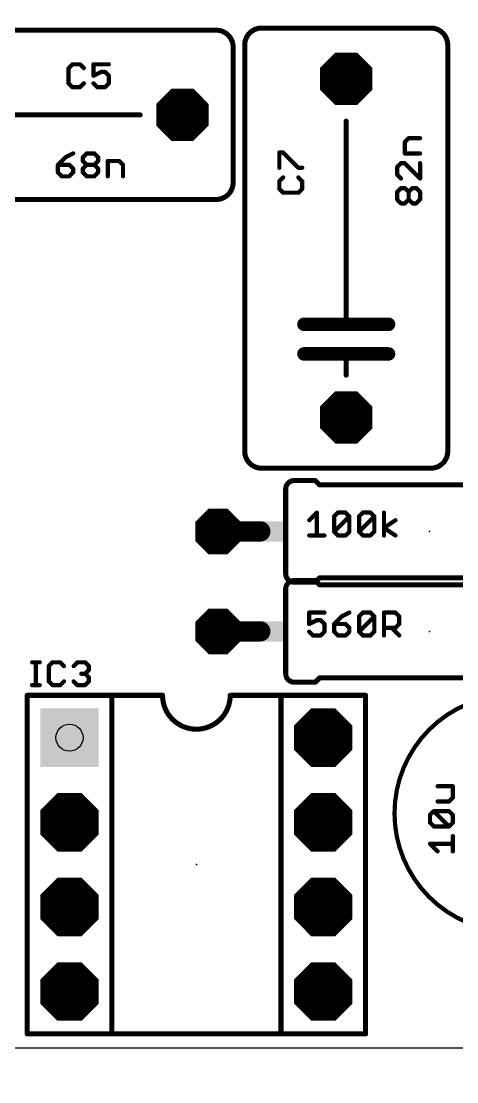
# Model space of a CAD drawing. Header units: inches. Extents: x -5 to 142, y -3 to 122.
# Drawn here: x 76.74 to 89.82, y 33.48 to 65.31 of the extents above; entities that cross this region are included whole.
import ezdxf

# ---------------------------------------------------------------- set-up
doc = ezdxf.new("R2010")
doc.units = ezdxf.units.IN
doc.header["$MEASUREMENT"] = 0
for name, color, linetype in [('17', 82, 'Continuous'), ('20', 7, 'Continuous'), ('21', 253, 'Continuous'), ('23', 7, 'Continuous'), ('25', 253, 'Continuous'), ('27', 253, 'Continuous'), ('29', 253, 'Continuous'), ('44', 253, 'Continuous'), ('51', 253, 'Continuous')]:
    doc.layers.add(name, color=color, linetype=linetype)

# ---------------------------------------------------------------- blocks, each defined once
blk = doc.blocks.new('OCTAGONP')
at = {"const_width": 0.5}
blk.add_lwpolyline([(-0.25, -0.1036), (-0.25, 0.1036), (-0.1036, 0.25), (0.1036, 0.25), (0.25, 0.1036), (0.25, -0.1036), (0.1036, -0.25), (-0.1036, -0.25), (-0.25, -0.1036), (-0.25, 0.1036)], dxfattribs=at)
blk = doc.blocks.new('SQUAREP')
blk.add_solid([(-0.5, -0.5), (0.5, -0.5), (-0.5, 0.5), (0.5, 0.5)])
blk = doc.blocks.new('RECT')
blk.add_solid([(-0.5, -0.5), (0.5, -0.5), (-0.5, 0.5), (0.5, 0.5)])

msp = doc.modelspace()

# ---------------------------------------------------------------- linework, layer by layer
msp.add_lwpolyline([(137, 106.5), (128, 106.5), (128, 85.5), (109.5, 85.5), (109.5, 80.5), (2, 80.5), (2, 34.5), (127, 34.5), (127, 9.5), (137, 9.5), (137, 34.5), (137, 80.5), (137, 85.5)], close=True)
at = {"layer": '20'}
msp.add_line((2, 34.5), (127, 34.5), dxfattribs=at)
at = {"layer": '21'}
for points, const_width in [([(70.404, 65.04), (82.596, 65.04)], 0.1524), ([(83.96, 65.104), (89.04, 65.104)], 0.1524), ([(83.104, 64.532), (83.104, 60.468)], 0.1524), ([(83.452, 52.404), (83.452, 64.596)], 0.1524), ([(89.548, 64.596), (89.548, 52.404)], 0.1524), ([(80.31, 62.5), (74.214, 62.5)], 0.1524), ([(86.5, 62.31), (86.5, 56.214)], 0.1524), ([(82.596, 59.96), (70.404, 59.96)], 0.1524), ([(85.23, 56.214), (86.5, 56.214)], 0.4064), ([(86.5, 56.214), (87.77, 56.214)], 0.4064), ([(85.23, 55.325), (86.5, 55.325)], 0.4064), ([(86.5, 55.325), (87.77, 55.325)], 0.4064), ([(86.5, 54.69), (86.5, 55.325)], 0.1524), ([(89.04, 51.896), (83.96, 51.896)], 0.1524), ([(84.936, 51.524), (85.571, 51.524)], 0.1524), ([(85.698, 51.397), (85.571, 51.524)], 0.1524), ([(84.682, 51.27), (84.682, 48.73)], 0.1524), ([(85.698, 51.397), (92.302, 51.397)], 0.1524), ([(84.936, 48.524), (85.571, 48.524)], 0.1524), ([(84.936, 48.476), (85.571, 48.476)], 0.1524), ([(85.698, 48.603), (85.571, 48.476)], 0.1524), ([(85.698, 48.397), (85.571, 48.524)], 0.1524), ([(85.698, 48.603), (92.302, 48.603)], 0.1524), ([(85.698, 48.397), (92.302, 48.397)], 0.1524), ([(84.682, 48.27), (84.682, 45.73)], 0.1524), ([(84.936, 45.476), (85.571, 45.476)], 0.1524), ([(85.698, 45.603), (85.571, 45.476)], 0.1524), ([(85.698, 45.603), (92.302, 45.603)], 0.1524), ([(76.92, 45.08), (76.92, 34.92)], 0.1524), ([(76.92, 45.08), (79.46, 45.08)], 0.1524), ([(79.46, 45.08), (79.46, 34.92)], 0.1524), ([(79.46, 45.08), (80.984, 45.08)], 0.1524), ([(84.54, 45.08), (83.016, 45.08)], 0.1524), ([(87.08, 45.08), (84.54, 45.08)], 0.1524), ([(84.54, 45.08), (84.54, 34.92)], 0.1524), ([(87.08, 34.92), (87.08, 45.08)], 0.1524), ([(79.46, 34.92), (76.92, 34.92)], 0.1524), ([(84.54, 34.92), (79.46, 34.92)], 0.1524), ([(87.08, 34.92), (84.54, 34.92)], 0.1524)]:
    msp.add_lwpolyline(points, dxfattribs=dict(at, const_width=const_width))
for points, const_width in [([(83.104, 64.532, 0.4142), (82.596, 65.04)], 0.1524), ([(82.596, 65.0781, 1), (82.596, 65.0019)], 0.0762), ([(82.596, 65.0019, 1), (82.596, 65.0781)], 0.0762), ([(83.96, 65.104, 0.4142), (83.452, 64.596)], 0.1524), ([(83.96, 65.1421, 1), (83.96, 65.0659)], 0.0762), ([(83.96, 65.0659, 1), (83.96, 65.1421)], 0.0762), ([(89.548, 64.596, 0.4142), (89.04, 65.104)], 0.1524), ([(89.04, 65.1421, 1), (89.04, 65.0659)], 0.0762), ([(89.04, 65.0659, 1), (89.04, 65.1421)], 0.0762), ([(83.1421, 64.532, 1), (83.0659, 64.532)], 0.0762), ([(83.4901, 64.596, 1), (83.4139, 64.596)], 0.0762), ([(83.4139, 64.596, 1), (83.4901, 64.596)], 0.0762), ([(89.5861, 64.596, 1), (89.5099, 64.596)], 0.0762), ([(89.5099, 64.596, 1), (89.5861, 64.596)], 0.0762), ([(83.0659, 64.532, 1), (83.1421, 64.532)], 0.0762), ([(80.31, 62.4619, 1), (80.31, 62.5381)], 0.0762), ([(86.5381, 62.31, 1), (86.4619, 62.31)], 0.0762), ([(82.596, 59.96, 0.4142), (83.104, 60.468)], 0.1524), ([(83.1421, 60.468, 1), (83.0659, 60.468)], 0.0762), ([(83.0659, 60.468, 1), (83.1421, 60.468)], 0.0762), ([(82.596, 59.9981, 1), (82.596, 59.9219)], 0.0762), ([(82.596, 59.9219, 1), (82.596, 59.9981)], 0.0762), ([(85.23, 56.3156, 1), (85.23, 56.1124)], 0.2032), ([(86.5, 56.3156, 1), (86.5, 56.1124)], 0.2032), ([(86.5, 56.1124, 1), (86.5, 56.3156)], 0.2032), ([(87.77, 56.1124, 1), (87.77, 56.3156)], 0.2032), ([(86.4619, 56.214, 1), (86.5381, 56.214)], 0.0762), ([(85.23, 55.4266, 1), (85.23, 55.2234)], 0.2032), ([(86.5, 55.4266, 1), (86.5, 55.2234)], 0.2032), ([(86.5, 55.2234, 1), (86.5, 55.4266)], 0.2032), ([(86.5381, 55.325, 1), (86.4619, 55.325)], 0.0762), ([(87.77, 55.2234, 1), (87.77, 55.4266)], 0.2032), ([(86.4619, 54.69, 1), (86.5381, 54.69)], 0.0762), ([(83.452, 52.404, 0.4142), (83.96, 51.896)], 0.1524), ([(83.4901, 52.404, 1), (83.4139, 52.404)], 0.0762), ([(83.4139, 52.404, 1), (83.4901, 52.404)], 0.0762), ([(89.04, 51.896, 0.4142), (89.548, 52.404)], 0.1524), ([(89.5861, 52.404, 1), (89.5099, 52.404)], 0.0762), ([(89.5099, 52.404, 1), (89.5861, 52.404)], 0.0762), ([(83.96, 51.9341, 1), (83.96, 51.8579)], 0.0762), ([(83.96, 51.8579, 1), (83.96, 51.9341)], 0.0762), ([(89.04, 51.9341, 1), (89.04, 51.8579)], 0.0762), ([(89.04, 51.8579, 1), (89.04, 51.9341)], 0.0762), ([(84.936, 51.524, 0.4142), (84.682, 51.27)], 0.1524), ([(84.936, 51.5621, 1), (84.936, 51.4859)], 0.0762), ([(84.936, 51.4859, 1), (84.936, 51.5621)], 0.0762), ([(85.5979, 51.5509, 1), (85.5441, 51.4971)], 0.0762), ([(85.571, 51.4859, 1), (85.571, 51.5621)], 0.0762), ([(84.7201, 51.27, 1), (84.6439, 51.27)], 0.0762), ([(84.6439, 51.27, 1), (84.7201, 51.27)], 0.0762), ([(85.698, 51.4351, 1), (85.698, 51.3589)], 0.0762), ([(85.6711, 51.3701, 1), (85.7249, 51.4239)], 0.0762), ([(84.682, 48.73, 0.4142), (84.936, 48.476)], 0.1524), ([(84.7201, 48.73, 1), (84.6439, 48.73)], 0.0762), ([(84.6439, 48.73, 1), (84.7201, 48.73)], 0.0762), ([(84.936, 48.524, 0.4142), (84.682, 48.27)], 0.1524), ([(84.936, 48.5621, 1), (84.936, 48.4859)], 0.0762), ([(84.936, 48.5141, 1), (84.936, 48.4379)], 0.0762), ([(84.936, 48.4859, 1), (84.936, 48.5621)], 0.0762), ([(84.936, 48.4379, 1), (84.936, 48.5141)], 0.0762), ([(85.5979, 48.5509, 1), (85.5441, 48.4971)], 0.0762), ([(85.5441, 48.5029, 1), (85.5979, 48.4491)], 0.0762), ([(85.571, 48.4859, 1), (85.571, 48.5621)], 0.0762), ([(85.571, 48.4379, 1), (85.571, 48.5141)], 0.0762), ([(85.698, 48.6411, 1), (85.698, 48.5649)], 0.0762), ([(85.698, 48.4351, 1), (85.698, 48.3589)], 0.0762), ([(85.7249, 48.5761, 1), (85.6711, 48.6299)], 0.0762), ([(85.6711, 48.3701, 1), (85.7249, 48.4239)], 0.0762), ([(84.7201, 48.27, 1), (84.6439, 48.27)], 0.0762), ([(84.6439, 48.27, 1), (84.7201, 48.27)], 0.0762), ([(84.682, 45.73, 0.4142), (84.936, 45.476)], 0.1524), ([(84.7201, 45.73, 1), (84.6439, 45.73)], 0.0762), ([(84.6439, 45.73, 1), (84.7201, 45.73)], 0.0762), ([(84.936, 45.5141, 1), (84.936, 45.4379)], 0.0762), ([(84.936, 45.4379, 1), (84.936, 45.5141)], 0.0762), ([(85.5441, 45.5029, 1), (85.5979, 45.4491)], 0.0762), ([(85.571, 45.4379, 1), (85.571, 45.5141)], 0.0762), ([(85.698, 45.6411, 1), (85.698, 45.5649)], 0.0762), ([(85.7249, 45.5761, 1), (85.6711, 45.6299)], 0.0762), ([(76.9581, 45.08, 1), (76.8819, 45.08)], 0.0762), ([(76.92, 45.1181, 1), (76.92, 45.0419)], 0.0762), ([(79.4981, 45.08, 1), (79.4219, 45.08)], 0.0762), ([(79.46, 45.1181, 1), (79.46, 45.0419)], 0.0762), ([(79.46, 45.0419, 1), (79.46, 45.1181)], 0.0762), ([(80.984, 45.08, 1), (83.016, 45.08)], 0.1524), ([(81.0221, 45.08, 1), (80.9459, 45.08)], 0.0762), ([(80.984, 45.0419, 1), (80.984, 45.1181)], 0.0762), ([(83.0541, 45.08, 1), (82.9779, 45.08)], 0.0762), ([(83.016, 45.1181, 1), (83.016, 45.0419)], 0.0762), ([(84.54, 45.1181, 1), (84.54, 45.0419)], 0.0762), ([(84.5781, 45.08, 1), (84.5019, 45.08)], 0.0762), ([(84.54, 45.0419, 1), (84.54, 45.1181)], 0.0762), ([(87.1181, 45.08, 1), (87.0419, 45.08)], 0.0762), ([(87.08, 45.0419, 1), (87.08, 45.1181)], 0.0762), ([(91.5, 37.99, 1), (91.5, 45.09, 1), (91.5, 37.99)], 0.127), ([(76.92, 34.9581, 1), (76.92, 34.8819)], 0.0762), ([(76.8819, 34.92, 1), (76.9581, 34.92)], 0.0762), ([(79.46, 34.9581, 1), (79.46, 34.8819)], 0.0762), ([(79.4219, 34.92, 1), (79.4981, 34.92)], 0.0762), ([(79.46, 34.8819, 1), (79.46, 34.9581)], 0.0762), ([(84.54, 34.9581, 1), (84.54, 34.8819)], 0.0762), ([(84.5019, 34.92, 1), (84.5781, 34.92)], 0.0762), ([(84.54, 34.8819, 1), (84.54, 34.9581)], 0.0762), ([(87.0419, 34.92, 1), (87.1181, 34.92)], 0.0762), ([(87.08, 34.8819, 1), (87.08, 34.9581)], 0.0762)]:
    msp.add_lwpolyline(points, format="xyb", dxfattribs=dict(at, const_width=const_width))
at = {"layer": '23'}
for p in [(86.5, 58.5), (89, 50), (89, 47), (82, 40)]:
    msp.add_point(p, dxfattribs=at)
at = {"layer": '25', "const_width": 0.127}
for points in [[(78.2771, 64.0161), (78.1627, 63.9017)], [(78.5059, 64.0161), (78.2771, 64.0161)], [(78.6203, 63.9017), (78.5059, 64.0161)], [(79.3687, 64.0161), (78.9111, 64.0161)], [(78.9111, 64.0161), (78.9111, 63.6729)], [(78.1627, 63.9017), (78.1627, 63.4441)], [(78.9111, 63.6729), (79.1399, 63.7873)], [(79.1399, 63.7873), (79.2543, 63.7873)], [(79.2543, 63.7873), (79.3687, 63.6729)], [(79.3687, 63.6729), (79.3687, 63.4441)], [(78.1627, 63.4441), (78.2771, 63.3297)], [(78.2771, 63.3297), (78.5059, 63.3297)], [(78.5059, 63.3297), (78.6203, 63.4441)], [(79.0255, 63.3297), (78.9111, 63.4441)], [(79.2543, 63.3297), (79.0255, 63.3297)], [(79.3687, 63.4441), (79.2543, 63.3297)], [(84.4919, 60.9111), (84.4919, 61.3687)], [(84.4919, 61.3687), (84.6063, 61.3687)], [(84.6063, 61.3687), (85.0639, 60.9111)], [(85.0639, 60.9111), (85.1783, 60.9111)], [(84.6063, 60.6203), (84.4919, 60.5059)], [(84.4919, 60.5059), (84.4919, 60.2771)], [(85.1783, 60.5059), (85.0639, 60.6203)], [(85.1783, 60.2771), (85.1783, 60.5059)], [(84.4919, 60.2771), (84.6063, 60.1627)], [(84.6063, 60.1627), (85.0639, 60.1627)], [(85.0639, 60.1627), (85.1783, 60.2771)], [(77.0677, 46.0721), (77.2965, 46.0721)], [(77.1821, 45.3857), (77.1821, 46.0721)], [(77.6811, 46.0721), (77.5667, 45.9577)], [(77.5667, 45.9577), (77.5667, 45.5001)], [(77.9099, 46.0721), (77.6811, 46.0721)], [(78.0243, 45.9577), (77.9099, 46.0721)], [(78.3151, 45.9577), (78.4295, 46.0721)], [(78.4295, 46.0721), (78.6583, 46.0721)], [(78.6583, 46.0721), (78.7727, 45.9577)], [(78.7727, 45.8433), (78.6583, 45.7289)], [(78.7727, 45.9577), (78.7727, 45.8433)], [(77.5667, 45.5001), (77.6811, 45.3857)], [(77.9099, 45.3857), (78.0243, 45.5001)], [(78.4295, 45.3857), (78.3151, 45.5001)], [(78.6583, 45.7289), (78.5439, 45.7289)], [(78.6583, 45.7289), (78.7727, 45.6145)], [(78.7727, 45.5001), (78.6583, 45.3857)], [(78.7727, 45.6145), (78.7727, 45.5001)], [(77.0677, 45.3857), (77.2965, 45.3857)], [(77.6811, 45.3857), (77.9099, 45.3857)], [(78.6583, 45.3857), (78.4295, 45.3857)]]:
    msp.add_lwpolyline(points, dxfattribs=at)
at = {"layer": '25', "const_width": 0.0635}
for points in [[(78.2771, 64.0478, 1), (78.2771, 63.9843)], [(78.2995, 63.9936, 1), (78.2546, 64.0385)], [(78.5283, 64.0385, 1), (78.4834, 63.9936)], [(78.5059, 63.9843, 1), (78.5059, 64.0478)], [(78.9111, 64.0478, 1), (78.9111, 63.9843)], [(78.9428, 64.0161, 1), (78.8793, 64.0161)], [(79.3687, 63.9843, 1), (79.3687, 64.0478)], [(78.1944, 63.9017, 1), (78.1309, 63.9017)], [(78.1402, 63.9241, 1), (78.1851, 63.8792)], [(78.5978, 63.8792, 1), (78.6427, 63.9241)], [(78.8969, 63.7013, 1), (78.9253, 63.6445)], [(78.8793, 63.6729, 1), (78.9428, 63.6729)], [(79.1399, 63.819, 1), (79.1399, 63.7555)], [(79.1541, 63.7589, 1), (79.1257, 63.8157)], [(79.2767, 63.8097, 1), (79.2318, 63.7648)], [(79.2543, 63.7555, 1), (79.2543, 63.819)], [(79.4004, 63.6729, 1), (79.3369, 63.6729)], [(79.3462, 63.6504, 1), (79.3911, 63.6953)], [(78.1851, 63.4665, 1), (78.1402, 63.4216)], [(78.1309, 63.4441, 1), (78.1944, 63.4441)], [(78.2771, 63.3615, 1), (78.2771, 63.298)], [(78.2546, 63.3072, 1), (78.2995, 63.3522)], [(78.4834, 63.3522, 1), (78.5283, 63.3072)], [(78.5059, 63.298, 1), (78.5059, 63.3615)], [(78.6427, 63.4216, 1), (78.5978, 63.4665)], [(78.9335, 63.4665, 1), (78.8886, 63.4216)], [(79.0255, 63.3615, 1), (79.0255, 63.298)], [(79.003, 63.3072, 1), (79.0479, 63.3522)], [(79.2318, 63.3522, 1), (79.2767, 63.3072)], [(79.2543, 63.298, 1), (79.2543, 63.3615)], [(79.3369, 63.4441, 1), (79.4004, 63.4441)], [(79.3911, 63.4216, 1), (79.3462, 63.4665)], [(84.5237, 61.3687, 1), (84.4602, 61.3687)], [(84.4919, 61.4004, 1), (84.4919, 61.3369)], [(84.6288, 61.3911, 1), (84.5839, 61.3462)], [(84.6063, 61.3369, 1), (84.6063, 61.4004)], [(84.4602, 60.9111, 1), (84.5237, 60.9111)], [(85.0639, 60.9428, 1), (85.0639, 60.8793)], [(85.0415, 60.8886, 1), (85.0864, 60.9335)], [(85.1783, 60.8793, 1), (85.1783, 60.9428)], [(84.5237, 60.5059, 1), (84.4602, 60.5059)], [(84.4695, 60.5283, 1), (84.5144, 60.4834)], [(84.6288, 60.5978, 1), (84.5839, 60.6427)], [(85.0864, 60.6427, 1), (85.0415, 60.5978)], [(85.2101, 60.5059, 1), (85.1466, 60.5059)], [(85.1558, 60.4834, 1), (85.2008, 60.5283)], [(84.4602, 60.2771, 1), (84.5237, 60.2771)], [(84.5144, 60.2995, 1), (84.4695, 60.2546)], [(84.6063, 60.1944, 1), (84.6063, 60.1309)], [(84.5839, 60.1402, 1), (84.6288, 60.1851)], [(85.0415, 60.1851, 1), (85.0864, 60.1402)], [(85.0639, 60.1309, 1), (85.0639, 60.1944)], [(85.1466, 60.2771, 1), (85.2101, 60.2771)], [(85.2008, 60.2546, 1), (85.1558, 60.2995)], [(77.0677, 46.1038, 1), (77.0677, 46.0403)], [(77.2139, 46.0721, 1), (77.1504, 46.0721)], [(77.2965, 46.0403, 1), (77.2965, 46.1038)], [(77.5984, 45.9577, 1), (77.5349, 45.9577)], [(77.5442, 45.9801, 1), (77.5891, 45.9352)], [(77.6811, 46.1038, 1), (77.6811, 46.0403)], [(77.7035, 46.0496, 1), (77.6586, 46.0945)], [(77.9323, 46.0945, 1), (77.8874, 46.0496)], [(77.9099, 46.0403, 1), (77.9099, 46.1038)], [(78.0018, 45.9352, 1), (78.0467, 45.9801)], [(78.2926, 45.9801, 1), (78.3375, 45.9352)], [(78.4295, 46.1038, 1), (78.4295, 46.0403)], [(78.4519, 46.0496, 1), (78.407, 46.0945)], [(78.6807, 46.0945, 1), (78.6358, 46.0496)], [(78.6583, 46.0403, 1), (78.6583, 46.1038)], [(78.8044, 45.9577, 1), (78.7409, 45.9577)], [(78.7409, 45.8433, 1), (78.8044, 45.8433)], [(78.7502, 45.9352, 1), (78.7951, 45.9801)], [(78.7951, 45.8208, 1), (78.7502, 45.8657)], [(77.5349, 45.5001, 1), (77.5984, 45.5001)], [(77.5891, 45.5225, 1), (77.5442, 45.4776)], [(78.0467, 45.4776, 1), (78.0018, 45.5225)], [(78.3375, 45.5225, 1), (78.2926, 45.4776)], [(78.5439, 45.7606, 1), (78.5439, 45.6971)], [(78.6807, 45.7513, 1), (78.6358, 45.7064)], [(78.6358, 45.7513, 1), (78.6807, 45.7064)], [(78.6583, 45.6971, 1), (78.6583, 45.7606)], [(78.8044, 45.6145, 1), (78.7409, 45.6145)], [(78.7409, 45.5001, 1), (78.8044, 45.5001)], [(78.7502, 45.592, 1), (78.7951, 45.6369)], [(78.7951, 45.4776, 1), (78.7502, 45.5225)], [(77.0677, 45.4175, 1), (77.0677, 45.3539)], [(77.1504, 45.3857, 1), (77.2139, 45.3857)], [(77.2965, 45.3539, 1), (77.2965, 45.4175)], [(77.6811, 45.4175, 1), (77.6811, 45.3539)], [(77.6586, 45.3632, 1), (77.7035, 45.4082)], [(77.8874, 45.4082, 1), (77.9323, 45.3632)], [(77.9099, 45.3539, 1), (77.9099, 45.4175)], [(78.4295, 45.4175, 1), (78.4295, 45.3539)], [(78.407, 45.3632, 1), (78.4519, 45.4082)], [(78.6358, 45.4082, 1), (78.6807, 45.3632)], [(78.6583, 45.3539, 1), (78.6583, 45.4175)]]:
    msp.add_lwpolyline(points, format="xyb", dxfattribs=at)
at = {"layer": '27', "const_width": 0.127}
for points in [[(88.2597, 61.6823), (88.3741, 61.7967)], [(88.2597, 61.3391), (88.2597, 61.6823)], [(88.3741, 61.7967), (88.7173, 61.7967)], [(78.071, 61.2277), (77.8423, 60.9989)], [(78.2998, 61.3421), (78.071, 61.2277)], [(78.5907, 61.2277), (78.7051, 61.3421)], [(78.5907, 61.1133), (78.5907, 61.2277)], [(78.7051, 60.9989), (78.5907, 61.1133)], [(78.7051, 61.3421), (78.9339, 61.3421)], [(78.9339, 61.3421), (79.0483, 61.2277)], [(79.0483, 61.1133), (78.9339, 60.9989)], [(79.0483, 61.2277), (79.0483, 61.1133)], [(79.3391, 60.6557), (79.3391, 61.1133)], [(79.3391, 61.1133), (79.6823, 61.1133)], [(79.6823, 61.1133), (79.7967, 60.9989)], [(88.1453, 61.0483), (88.0309, 60.9339)], [(88.2597, 61.0483), (88.1453, 61.0483)], [(88.7173, 61.3391), (88.2597, 61.3391)], [(88.7173, 60.5907), (88.2597, 61.0483)], [(88.7173, 61.0483), (88.7173, 60.5907)], [(77.8423, 60.9989), (77.8423, 60.7701)], [(78.1854, 60.9989), (77.8423, 60.9989)], [(77.8423, 60.7701), (77.9567, 60.6557)], [(78.2998, 60.8845), (78.1854, 60.9989)], [(78.1854, 60.6557), (78.2998, 60.7701)], [(78.2998, 60.7701), (78.2998, 60.8845)], [(78.5907, 60.8845), (78.7051, 60.9989)], [(78.5907, 60.7701), (78.5907, 60.8845)], [(78.7051, 60.6557), (78.5907, 60.7701)], [(78.7051, 60.9989), (78.9339, 60.9989)], [(78.9339, 60.9989), (79.0483, 60.8845)], [(79.0483, 60.7701), (78.9339, 60.6557)], [(79.0483, 60.8845), (79.0483, 60.7701)], [(79.7967, 60.9989), (79.7967, 60.6557)], [(88.0309, 60.9339), (88.0309, 60.7051)], [(77.9567, 60.6557), (78.1854, 60.6557)], [(78.9339, 60.6557), (78.7051, 60.6557)], [(88.0309, 60.7051), (88.1453, 60.5907)], [(88.0309, 60.1854), (88.1453, 60.2998)], [(88.0309, 59.9566), (88.0309, 60.1854)], [(88.1453, 60.2998), (88.2597, 60.2998)], [(88.2597, 60.2998), (88.3741, 60.1854)], [(88.3741, 60.1854), (88.4885, 60.2998)], [(88.3741, 59.9566), (88.3741, 60.1854)], [(88.4885, 60.2998), (88.6029, 60.2998)], [(88.6029, 60.2998), (88.7173, 60.1854)], [(88.7173, 60.1854), (88.7173, 59.9566)], [(88.1453, 59.8423), (88.0309, 59.9566)], [(88.2597, 59.8423), (88.1453, 59.8423)], [(88.3741, 59.9566), (88.2597, 59.8423)], [(88.4885, 59.8423), (88.3741, 59.9566)], [(88.6029, 59.8423), (88.4885, 59.8423)], [(88.7173, 59.9566), (88.6029, 59.8423)], [(85.3885, 50.3353), (85.6173, 50.5641)], [(85.6173, 50.5641), (85.6173, 49.8777)], [(86.1369, 50.4497), (86.2513, 50.5641)], [(86.2513, 50.5641), (86.4801, 50.5641)], [(86.4801, 50.5641), (86.5945, 50.4497)], [(86.8853, 50.4497), (86.9997, 50.5641)], [(86.9997, 50.5641), (87.2285, 50.5641)], [(87.2285, 50.5641), (87.3429, 50.4497)], [(87.6337, 49.8777), (87.6337, 50.5641)], [(86.1369, 49.9921), (86.1369, 50.4497)], [(86.1369, 49.9921), (86.5945, 50.4497)], [(86.5945, 50.4497), (86.5945, 49.9921)], [(86.8853, 49.9921), (86.8853, 50.4497)], [(86.8853, 49.9921), (87.3429, 50.4497)], [(87.3429, 50.4497), (87.3429, 49.9921)], [(87.6337, 50.1065), (87.9769, 50.3353)], [(86.2513, 49.8777), (86.1369, 49.9921)], [(86.5945, 49.9921), (86.4801, 49.8777)], [(86.9997, 49.8777), (86.8853, 49.9921)], [(87.3429, 49.9921), (87.2285, 49.8777)], [(87.9769, 49.8777), (87.6337, 50.1065)], [(85.3885, 49.8777), (85.8461, 49.8777)], [(86.4801, 49.8777), (86.2513, 49.8777)], [(87.2285, 49.8777), (86.9997, 49.8777)], [(85.8461, 47.5641), (85.3885, 47.5641)], [(85.3885, 47.5641), (85.3885, 47.2209)], [(86.3657, 47.4497), (86.1369, 47.2209)], [(86.5945, 47.5641), (86.3657, 47.4497)], [(86.8853, 47.4497), (86.9997, 47.5641)], [(86.8853, 46.9921), (86.8853, 47.4497)], [(86.8853, 46.9921), (87.3429, 47.4497)], [(86.9997, 47.5641), (87.2285, 47.5641)], [(87.2285, 47.5641), (87.3429, 47.4497)], [(87.3429, 47.4497), (87.3429, 46.9921)], [(87.6337, 46.8777), (87.6337, 47.5641)], [(87.6337, 47.5641), (87.9769, 47.5641)], [(87.9769, 47.5641), (88.0913, 47.4497)], [(88.0913, 47.4497), (88.0913, 47.2209)], [(85.3885, 47.2209), (85.6173, 47.3353)], [(85.6173, 47.3353), (85.7317, 47.3353)], [(85.7317, 47.3353), (85.8461, 47.2209)], [(85.8461, 47.2209), (85.8461, 46.9921)], [(86.1369, 47.2209), (86.1369, 46.9921)], [(86.4801, 47.2209), (86.1369, 47.2209)], [(86.5945, 47.1065), (86.4801, 47.2209)], [(86.5945, 46.9921), (86.5945, 47.1065)], [(87.9769, 47.1065), (87.6337, 47.1065)], [(87.8625, 47.1065), (88.0913, 46.8777)], [(88.0913, 47.2209), (87.9769, 47.1065)], [(85.5029, 46.8777), (85.3885, 46.9921)], [(85.7317, 46.8777), (85.5029, 46.8777)], [(85.8461, 46.9921), (85.7317, 46.8777)], [(86.1369, 46.9921), (86.2513, 46.8777)], [(86.2513, 46.8777), (86.4801, 46.8777)], [(86.4801, 46.8777), (86.5945, 46.9921)], [(86.9997, 46.8777), (86.8853, 46.9921)], [(87.2285, 46.8777), (86.9997, 46.8777)], [(87.3429, 46.9921), (87.2285, 46.8777)], [(89.7013, 42.3527), (89.2437, 42.3527)], [(89.7013, 42.0095), (89.7013, 42.3527)], [(89.5869, 41.8951), (89.7013, 42.0095)], [(89.2437, 41.8951), (89.5869, 41.8951)], [(89.0149, 41.4899), (89.1293, 41.6043)], [(89.0149, 41.2611), (89.0149, 41.4899)], [(89.1293, 41.6043), (89.5869, 41.6043)], [(89.5869, 41.1467), (89.1293, 41.6043)], [(89.5869, 41.6043), (89.7013, 41.4899)], [(89.7013, 41.4899), (89.7013, 41.2611)], [(89.1293, 41.1467), (89.0149, 41.2611)], [(89.5869, 41.1467), (89.1293, 41.1467)], [(89.7013, 41.2611), (89.5869, 41.1467)], [(89.7013, 40.3983), (89.7013, 40.8558)], [(89.2437, 40.3983), (89.0149, 40.627)], [(89.0149, 40.627), (89.7013, 40.627)]]:
    msp.add_lwpolyline(points, dxfattribs=at)
at = {"layer": '27', "const_width": 0.0635}
for points in [[(88.2915, 61.6823, 1), (88.228, 61.6823)], [(88.3741, 61.8284, 1), (88.3741, 61.7649)], [(88.3966, 61.7742, 1), (88.3517, 61.8191)], [(88.7173, 61.7649, 1), (88.7173, 61.8284)], [(88.2373, 61.7047, 1), (88.2822, 61.6598)], [(78.0568, 61.2561, 1), (78.0852, 61.1993)], [(78.0935, 61.2052, 1), (78.0486, 61.2501)], [(78.314, 61.3137, 1), (78.2856, 61.3705)], [(78.6224, 61.2277, 1), (78.5589, 61.2277)], [(78.5589, 61.1133, 1), (78.6224, 61.1133)], [(78.5682, 61.2501, 1), (78.6131, 61.2052)], [(78.6131, 61.1357, 1), (78.5682, 61.0908)], [(78.7051, 61.3738, 1), (78.7051, 61.3103)], [(78.7275, 61.3196, 1), (78.6826, 61.3645)], [(78.9563, 61.3645, 1), (78.9114, 61.3196)], [(78.9339, 61.3103, 1), (78.9339, 61.3738)], [(79.08, 61.2277, 1), (79.0165, 61.2277)], [(79.0165, 61.1133, 1), (79.08, 61.1133)], [(79.0258, 61.2052, 1), (79.0707, 61.2501)], [(79.0707, 61.0908, 1), (79.0258, 61.1357)], [(79.3708, 61.1133, 1), (79.3073, 61.1133)], [(79.3391, 61.145, 1), (79.3391, 61.0815)], [(79.7047, 61.1357, 1), (79.6598, 61.0908)], [(79.6823, 61.0815, 1), (79.6823, 61.145)], [(88.1453, 61.08, 1), (88.1453, 61.0165)], [(88.1678, 61.0258, 1), (88.1229, 61.0707)], [(88.2597, 61.3708, 1), (88.2597, 61.3073)], [(88.228, 61.3391, 1), (88.2915, 61.3391)], [(88.2822, 61.0707, 1), (88.2373, 61.0258)], [(88.2597, 61.0165, 1), (88.2597, 61.08)], [(88.7491, 61.0483, 1), (88.6856, 61.0483)], [(88.7173, 61.3073, 1), (88.7173, 61.3708)], [(77.874, 60.9989, 1), (77.8105, 60.9989)], [(77.8423, 61.0306, 1), (77.8423, 60.9671)], [(77.8198, 61.0213, 1), (77.8647, 60.9764)], [(77.8647, 60.7925, 1), (77.8198, 60.7476)], [(77.8105, 60.7701, 1), (77.874, 60.7701)], [(78.2079, 61.0213, 1), (78.163, 60.9764)], [(78.1854, 60.9671, 1), (78.1854, 61.0306)], [(78.3316, 60.8845, 1), (78.2681, 60.8845)], [(78.2681, 60.7701, 1), (78.3316, 60.7701)], [(78.2774, 60.862, 1), (78.3223, 60.9069)], [(78.3223, 60.7476, 1), (78.2774, 60.7925)], [(78.6224, 60.8845, 1), (78.5589, 60.8845)], [(78.5589, 60.7701, 1), (78.6224, 60.7701)], [(78.5682, 60.9069, 1), (78.6131, 60.862)], [(78.6131, 60.7925, 1), (78.5682, 60.7476)], [(78.7051, 61.0306, 1), (78.7051, 60.9671)], [(78.7275, 60.9764, 1), (78.6826, 61.0213)], [(78.6826, 60.9764, 1), (78.7275, 61.0213)], [(78.9563, 61.0213, 1), (78.9114, 60.9764)], [(78.9114, 61.0213, 1), (78.9563, 60.9764)], [(78.9339, 60.9671, 1), (78.9339, 61.0306)], [(79.08, 60.8845, 1), (79.0165, 60.8845)], [(79.0165, 60.7701, 1), (79.08, 60.7701)], [(79.0258, 60.862, 1), (79.0707, 60.9069)], [(79.0707, 60.7476, 1), (79.0258, 60.7925)], [(79.8284, 60.9989, 1), (79.7649, 60.9989)], [(79.7742, 60.9764, 1), (79.8191, 61.0213)], [(88.0627, 60.9339, 1), (87.9992, 60.9339)], [(88.0085, 60.9563, 1), (88.0534, 60.9114)], [(77.9567, 60.6874, 1), (77.9567, 60.624)], [(77.9342, 60.6332, 1), (77.9791, 60.6782)], [(78.163, 60.6782, 1), (78.2079, 60.6332)], [(78.1854, 60.624, 1), (78.1854, 60.6874)], [(78.7051, 60.6874, 1), (78.7051, 60.624)], [(78.6826, 60.6332, 1), (78.7275, 60.6782)], [(78.9114, 60.6782, 1), (78.9563, 60.6332)], [(78.9339, 60.624, 1), (78.9339, 60.6874)], [(79.3073, 60.6557, 1), (79.3708, 60.6557)], [(79.7649, 60.6557, 1), (79.8284, 60.6557)], [(87.9992, 60.7051, 1), (88.0627, 60.7051)], [(88.0534, 60.7275, 1), (88.0085, 60.6826)], [(88.1229, 60.5682, 1), (88.1678, 60.6131)], [(88.6856, 60.5907, 1), (88.7491, 60.5907)], [(88.6948, 60.5682, 1), (88.7398, 60.6131)], [(88.0627, 60.1854, 1), (87.9992, 60.1854)], [(88.0085, 60.2079, 1), (88.0534, 60.163)], [(88.1453, 60.3316, 1), (88.1453, 60.2681)], [(88.1678, 60.2774, 1), (88.1229, 60.3223)], [(88.2822, 60.3223, 1), (88.2373, 60.2774)], [(88.2597, 60.2681, 1), (88.2597, 60.3316)], [(88.4059, 60.1854, 1), (88.3424, 60.1854)], [(88.3517, 60.2079, 1), (88.3966, 60.163)], [(88.3517, 60.163, 1), (88.3966, 60.2079)], [(88.4885, 60.3316, 1), (88.4885, 60.2681)], [(88.511, 60.2774, 1), (88.4661, 60.3223)], [(88.6254, 60.3223, 1), (88.5805, 60.2774)], [(88.6029, 60.2681, 1), (88.6029, 60.3316)], [(88.7491, 60.1854, 1), (88.6856, 60.1854)], [(88.6948, 60.163, 1), (88.7398, 60.2079)], [(87.9992, 59.9566, 1), (88.0627, 59.9566)], [(88.0534, 59.9791, 1), (88.0085, 59.9342)], [(88.1453, 59.874, 1), (88.1453, 59.8105)], [(88.1229, 59.8198, 1), (88.1678, 59.8647)], [(88.2373, 59.8647, 1), (88.2822, 59.8198)], [(88.2597, 59.8105, 1), (88.2597, 59.874)], [(88.3424, 59.9566, 1), (88.4059, 59.9566)], [(88.3966, 59.9791, 1), (88.3517, 59.9342)], [(88.3966, 59.9342, 1), (88.3517, 59.9791)], [(88.4885, 59.874, 1), (88.4885, 59.8105)], [(88.4661, 59.8198, 1), (88.511, 59.8647)], [(88.5805, 59.8647, 1), (88.6254, 59.8198)], [(88.6029, 59.8105, 1), (88.6029, 59.874)], [(88.6856, 59.9566, 1), (88.7491, 59.9566)], [(88.7398, 59.9342, 1), (88.6948, 59.9791)], [(85.649, 50.5641, 1), (85.5855, 50.5641)], [(85.6397, 50.5416, 1), (85.5948, 50.5865)], [(86.2513, 50.5958, 1), (86.2513, 50.5323)], [(86.2738, 50.5416, 1), (86.2289, 50.5865)], [(86.5026, 50.5865, 1), (86.4577, 50.5416)], [(86.4801, 50.5323, 1), (86.4801, 50.5958)], [(86.9997, 50.5958, 1), (86.9997, 50.5323)], [(87.0222, 50.5416, 1), (86.9773, 50.5865)], [(87.251, 50.5865, 1), (87.2061, 50.5416)], [(87.2285, 50.5323, 1), (87.2285, 50.5958)], [(87.6655, 50.5641, 1), (87.602, 50.5641)], [(85.366, 50.3577, 1), (85.411, 50.3128)], [(86.1687, 50.4497, 1), (86.1052, 50.4497)], [(86.1145, 50.4721, 1), (86.1594, 50.4272)], [(86.6263, 50.4497, 1), (86.5628, 50.4497)], [(86.617, 50.4272, 1), (86.5721, 50.4721)], [(86.5721, 50.4272, 1), (86.617, 50.4721)], [(86.9171, 50.4497, 1), (86.8536, 50.4497)], [(86.8629, 50.4721, 1), (86.9078, 50.4272)], [(87.3747, 50.4497, 1), (87.3112, 50.4497)], [(87.3654, 50.4272, 1), (87.3205, 50.4721)], [(87.3205, 50.4272, 1), (87.3654, 50.4721)], [(87.9945, 50.3089, 1), (87.9593, 50.3617)], [(86.1052, 49.9921, 1), (86.1687, 49.9921)], [(86.1594, 50.0145, 1), (86.1145, 49.9696)], [(86.1145, 50.0145, 1), (86.1594, 49.9696)], [(86.5628, 49.9921, 1), (86.6263, 49.9921)], [(86.617, 49.9696, 1), (86.5721, 50.0145)], [(86.8536, 49.9921, 1), (86.9171, 49.9921)], [(86.9078, 50.0145, 1), (86.8629, 49.9696)], [(86.8629, 50.0145, 1), (86.9078, 49.9696)], [(87.3112, 49.9921, 1), (87.3747, 49.9921)], [(87.3654, 49.9696, 1), (87.3205, 50.0145)], [(87.6514, 50.1329, 1), (87.6161, 50.0801)], [(87.6161, 50.1329, 1), (87.6514, 50.0801)], [(85.3885, 49.9095, 1), (85.3885, 49.846)], [(85.5855, 49.8777, 1), (85.649, 49.8777)], [(85.8461, 49.846, 1), (85.8461, 49.9095)], [(86.2513, 49.9095, 1), (86.2513, 49.846)], [(86.2289, 49.8552, 1), (86.2738, 49.9002)], [(86.4577, 49.9002, 1), (86.5026, 49.8552)], [(86.4801, 49.846, 1), (86.4801, 49.9095)], [(86.9997, 49.9095, 1), (86.9997, 49.846)], [(86.9773, 49.8552, 1), (87.0222, 49.9002)], [(87.2061, 49.9002, 1), (87.251, 49.8552)], [(87.2285, 49.846, 1), (87.2285, 49.9095)], [(87.602, 49.8777, 1), (87.6655, 49.8777)], [(87.9593, 49.8513, 1), (87.9945, 49.9041)], [(85.3885, 47.5958, 1), (85.3885, 47.5323)], [(85.4203, 47.5641, 1), (85.3568, 47.5641)], [(85.8461, 47.5323, 1), (85.8461, 47.5958)], [(86.3515, 47.4781, 1), (86.3799, 47.4213)], [(86.3882, 47.4272, 1), (86.3433, 47.4721)], [(86.6087, 47.5357, 1), (86.5803, 47.5925)], [(86.9171, 47.4497, 1), (86.8536, 47.4497)], [(86.8629, 47.4721, 1), (86.9078, 47.4272)], [(86.9997, 47.5958, 1), (86.9997, 47.5323)], [(87.0222, 47.5416, 1), (86.9773, 47.5865)], [(87.251, 47.5865, 1), (87.2061, 47.5416)], [(87.2285, 47.5323, 1), (87.2285, 47.5958)], [(87.3747, 47.4497, 1), (87.3112, 47.4497)], [(87.3654, 47.4272, 1), (87.3205, 47.4721)], [(87.3205, 47.4272, 1), (87.3654, 47.4721)], [(87.6655, 47.5641, 1), (87.602, 47.5641)], [(87.6337, 47.5958, 1), (87.6337, 47.5323)], [(87.9994, 47.5865, 1), (87.9545, 47.5416)], [(87.9769, 47.5323, 1), (87.9769, 47.5958)], [(88.1231, 47.4497, 1), (88.0596, 47.4497)], [(88.0689, 47.4272, 1), (88.1138, 47.4721)], [(85.3743, 47.2493, 1), (85.4027, 47.1925)], [(85.3568, 47.2209, 1), (85.4203, 47.2209)], [(85.6173, 47.367, 1), (85.6173, 47.3035)], [(85.6315, 47.3069, 1), (85.6031, 47.3637)], [(85.7541, 47.3577, 1), (85.7092, 47.3128)], [(85.7317, 47.3035, 1), (85.7317, 47.367)], [(85.8778, 47.2209, 1), (85.8143, 47.2209)], [(85.8236, 47.1984, 1), (85.8685, 47.2433)], [(86.1687, 47.2209, 1), (86.1052, 47.2209)], [(86.1369, 47.2526, 1), (86.1369, 47.1891)], [(86.1145, 47.2433, 1), (86.1594, 47.1984)], [(86.5026, 47.2433, 1), (86.4577, 47.1984)], [(86.4801, 47.1891, 1), (86.4801, 47.2526)], [(86.6263, 47.1065, 1), (86.5628, 47.1065)], [(86.5721, 47.084, 1), (86.617, 47.1289)], [(87.6337, 47.1382, 1), (87.6337, 47.0747)], [(87.885, 47.1289, 1), (87.8401, 47.084)], [(87.9545, 47.1289, 1), (87.9994, 47.084)], [(87.9769, 47.0747, 1), (87.9769, 47.1382)], [(88.0596, 47.2209, 1), (88.1231, 47.2209)], [(88.1138, 47.1984, 1), (88.0689, 47.2433)], [(85.411, 47.0145, 1), (85.366, 46.9696)], [(85.5029, 46.9095, 1), (85.5029, 46.846)], [(85.4804, 46.8552, 1), (85.5253, 46.9002)], [(85.7092, 46.9002, 1), (85.7541, 46.8552)], [(85.7317, 46.846, 1), (85.7317, 46.9095)], [(85.8143, 46.9921, 1), (85.8778, 46.9921)], [(85.8685, 46.9696, 1), (85.8236, 47.0145)], [(86.1052, 46.9921, 1), (86.1687, 46.9921)], [(86.1594, 47.0145, 1), (86.1145, 46.9696)], [(86.2513, 46.9095, 1), (86.2513, 46.846)], [(86.2289, 46.8552, 1), (86.2738, 46.9002)], [(86.4577, 46.9002, 1), (86.5026, 46.8552)], [(86.4801, 46.846, 1), (86.4801, 46.9095)], [(86.5628, 46.9921, 1), (86.6263, 46.9921)], [(86.617, 46.9696, 1), (86.5721, 47.0145)], [(86.8536, 46.9921, 1), (86.9171, 46.9921)], [(86.9078, 47.0145, 1), (86.8629, 46.9696)], [(86.8629, 47.0145, 1), (86.9078, 46.9696)], [(86.9997, 46.9095, 1), (86.9997, 46.846)], [(86.9773, 46.8552, 1), (87.0222, 46.9002)], [(87.2061, 46.9002, 1), (87.251, 46.8552)], [(87.2285, 46.846, 1), (87.2285, 46.9095)], [(87.3112, 46.9921, 1), (87.3747, 46.9921)], [(87.3654, 46.9696, 1), (87.3205, 47.0145)], [(87.602, 46.8777, 1), (87.6655, 46.8777)], [(88.0689, 46.8552, 1), (88.1138, 46.9002)], [(89.2437, 42.3844, 1), (89.2437, 42.3209)], [(89.7331, 42.3527, 1), (89.6696, 42.3527)], [(89.7013, 42.3209, 1), (89.7013, 42.3844)], [(89.6696, 42.0095, 1), (89.7331, 42.0095)], [(89.7238, 41.987, 1), (89.6788, 42.0319)], [(89.2437, 41.9268, 1), (89.2437, 41.8633)], [(89.5645, 41.9175, 1), (89.6094, 41.8726)], [(89.5869, 41.8633, 1), (89.5869, 41.9268)], [(89.0467, 41.4899, 1), (88.9832, 41.4899)], [(88.9925, 41.5123, 1), (89.0374, 41.4674)], [(89.1293, 41.636, 1), (89.1293, 41.5725)], [(89.1518, 41.6267, 1), (89.1069, 41.5818)], [(89.1518, 41.5818, 1), (89.1069, 41.6267)], [(89.6094, 41.6267, 1), (89.5645, 41.5818)], [(89.5869, 41.5725, 1), (89.5869, 41.636)], [(89.7331, 41.4899, 1), (89.6696, 41.4899)], [(89.6788, 41.4674, 1), (89.7238, 41.5123)], [(88.9832, 41.2611, 1), (89.0467, 41.2611)], [(89.0374, 41.2835, 1), (88.9925, 41.2386)], [(89.1293, 41.1784, 1), (89.1293, 41.1149)], [(89.1069, 41.1242, 1), (89.1518, 41.1691)], [(89.5645, 41.1691, 1), (89.6094, 41.1242)], [(89.5645, 41.1242, 1), (89.6094, 41.1691)], [(89.5869, 41.1149, 1), (89.5869, 41.1784)], [(89.6696, 41.2611, 1), (89.7331, 41.2611)], [(89.7238, 41.2386, 1), (89.6788, 41.2835)], [(89.7331, 40.8558, 1), (89.6696, 40.8558)], [(89.0149, 40.6588, 1), (89.0149, 40.5953)], [(89.0374, 40.6495, 1), (88.9925, 40.6046)], [(89.2213, 40.3758, 1), (89.2662, 40.4207)], [(89.6696, 40.3983, 1), (89.7331, 40.3983)], [(89.7013, 40.5953, 1), (89.7013, 40.6588)]]:
    msp.add_lwpolyline(points, format="xyb", dxfattribs=at)
at = {"layer": '44'}
for centre, radius in [((86.5, 63.58), 0.508), ((81.58, 62.5), 0.508), ((86.5, 53.42), 0.508), ((82.65, 50), 0.4064), ((82.65, 47), 0.4064), ((78.19, 43.81), 0.4064), ((85.81, 43.81), 0.4064), ((78.19, 41.27), 0.4064), ((85.81, 41.27), 0.4064), ((78.19, 38.73), 0.4064), ((85.81, 38.73), 0.4064), ((78.19, 36.19), 0.4064), ((85.81, 36.19), 0.4064)]:
    msp.add_circle(centre, radius, dxfattribs=at)
at = {"layer": '51', "const_width": 0.6096}
for points in [[(82.65, 50), (83.92, 50)], [(82.65, 47), (83.92, 47)]]:
    msp.add_lwpolyline(points, dxfattribs=at)
at = {"layer": '51', "const_width": 0.3048}
for points in [[(82.65, 50.1524, 1), (82.65, 49.8476)], [(83.92, 49.8476, 1), (83.92, 50.1524)], [(82.65, 47.1524, 1), (82.65, 46.8476)], [(83.92, 46.8476, 1), (83.92, 47.1524)]]:
    msp.add_lwpolyline(points, format="xyb", dxfattribs=at)

# ---------------------------------------------------------------- block references
at = {"layer": '17'}
for name, p, xscale, yscale, rotation in [('OCTAGONP', (86.5, 63.58), 1.4224, 1.4224, 90), ('OCTAGONP', (86.5, 53.42), 1.4224, 1.4224, 90), ('OCTAGONP', (82.65, 50), 1.2192, 1.2192, 180), ('OCTAGONP', (82.65, 47), 1.2192, 1.2192, 180), ('SQUAREP', (78.19, 43.81), 1.6002, 1.6002, 270), ('OCTAGONP', (85.81, 43.81), 1.6002, 1.6002, 270), ('OCTAGONP', (78.19, 41.27), 1.6002, 1.6002, 270), ('OCTAGONP', (85.81, 41.27), 1.6002, 1.6002, 270), ('OCTAGONP', (78.19, 38.73), 1.6002, 1.6002, 270), ('OCTAGONP', (85.81, 38.73), 1.6002, 1.6002, 270), ('OCTAGONP', (78.19, 36.19), 1.6002, 1.6002, 270), ('OCTAGONP', (85.81, 36.19), 1.6002, 1.6002, 270)]:
    msp.add_blockref(name, p, dxfattribs=dict(at, xscale=xscale, yscale=yscale, rotation=rotation))
at = {"layer": '17', "xscale": 1.4224, "yscale": 1.4224}
msp.add_blockref('OCTAGONP', (81.58, 62.5), dxfattribs=at)
at = {"layer": '21', "xscale": 0.8636, "yscale": 0.6096, "rotation": 180}
for p in [(84.2502, 50), (84.2502, 47)]:
    msp.add_blockref('RECT', p, dxfattribs=at)
at = {"layer": '29'}
for name, p, xscale, yscale, rotation in [('OCTAGONP', (86.5, 63.58), 1.5748, 1.5748, 90), ('OCTAGONP', (86.5, 53.42), 1.5748, 1.5748, 90), ('OCTAGONP', (82.65, 50), 1.3716, 1.3716, 180), ('OCTAGONP', (82.65, 47), 1.3716, 1.3716, 180), ('SQUAREP', (78.19, 43.81), 1.7526, 1.7526, 270), ('OCTAGONP', (85.81, 43.81), 1.7526, 1.7526, 270), ('OCTAGONP', (78.19, 41.27), 1.7526, 1.7526, 270), ('OCTAGONP', (85.81, 41.27), 1.7526, 1.7526, 270), ('OCTAGONP', (78.19, 38.73), 1.7526, 1.7526, 270), ('OCTAGONP', (85.81, 38.73), 1.7526, 1.7526, 270), ('OCTAGONP', (78.19, 36.19), 1.7526, 1.7526, 270), ('OCTAGONP', (85.81, 36.19), 1.7526, 1.7526, 270)]:
    msp.add_blockref(name, p, dxfattribs=dict(at, xscale=xscale, yscale=yscale, rotation=rotation))
at = {"layer": '29', "xscale": 1.5748, "yscale": 1.5748}
msp.add_blockref('OCTAGONP', (81.58, 62.5), dxfattribs=at)

doc.saveas('drawing.dxf')
